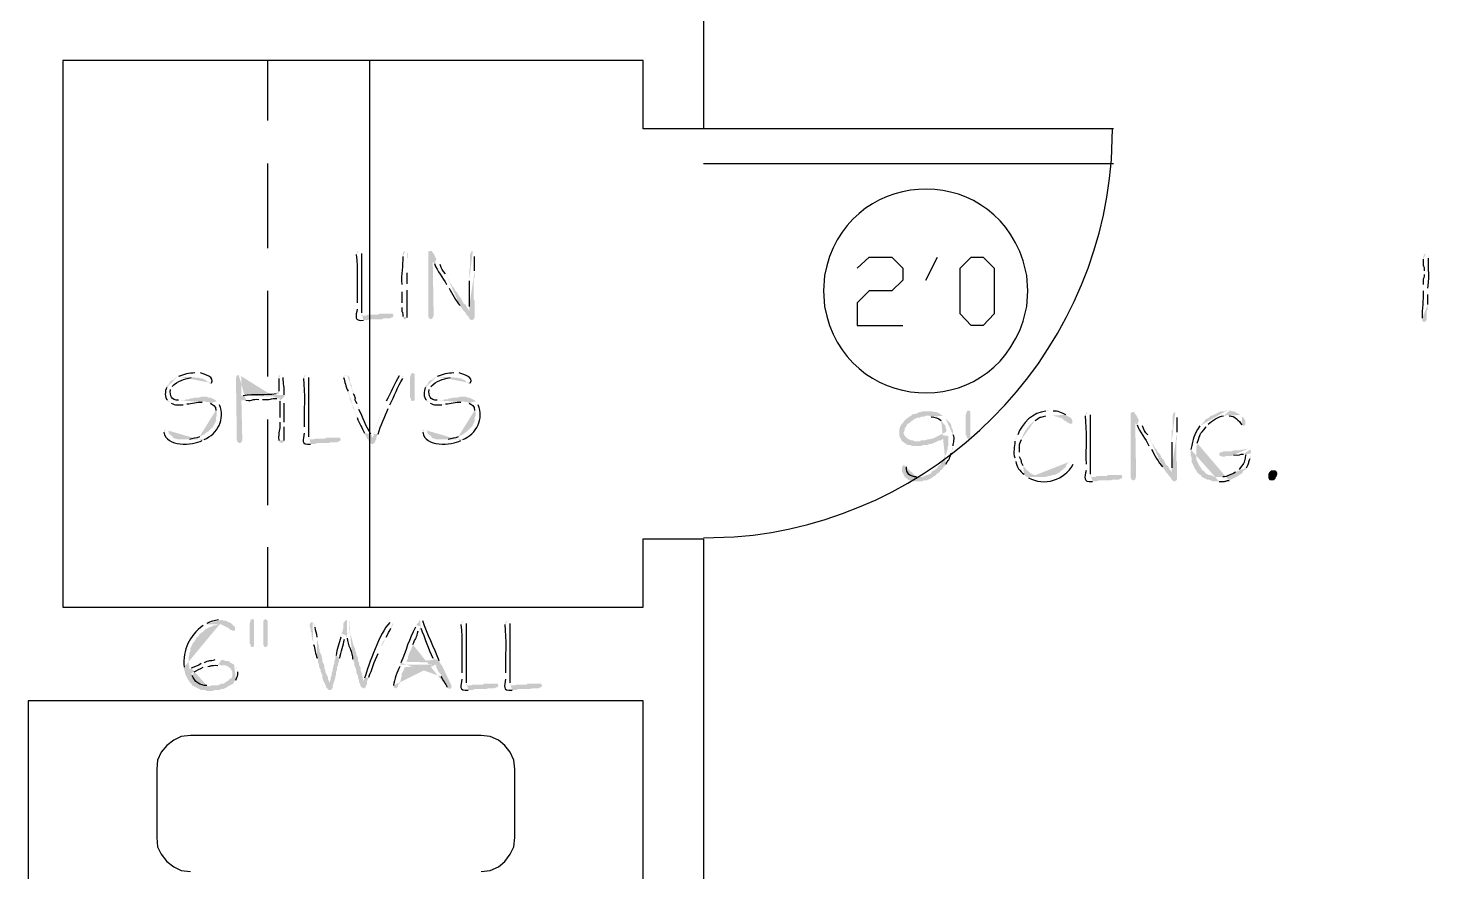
# Model space of a CAD drawing. Header units: inches. Extents: x -167 to 6071, y -6287 to -2731.
# Drawn here: x 1096.9 to 1179.4, y -5829.1 to -5779.7 of the extents above; entities that cross this region are included whole.
import ezdxf

# ---------------------------------------------------------------- set-up
doc = ezdxf.new("R2010")
doc.units = ezdxf.units.IN
doc.header["$LTSCALE"] = 96
doc.header["$MEASUREMENT"] = 0
doc.layers.add('PDF_Geometry', color=7, linetype='Continuous', true_color=0x4a4a4a)
doc.layers.add('PDF_Solid Fills', color=7, linetype='Continuous')

msp = doc.modelspace()

# ---------------------------------------------------------------- hatches: boundary and pattern name
at = {"layer": 'PDF_Solid Fills', "transparency": 33554559}
h = msp.add_hatch(color=256, dxfattribs=at)
h.paths.add_polyline_path([(1116.277, -5792.735), (1116.17, -5792.789), (1116.117, -5792.949)], flags=0)
h.paths.add_polyline_path([(1116.17, -5795.775), (1116.17, -5796.149)], flags=0)
h.paths.add_polyline_path([(1116.543, -5796.789), (1116.757, -5796.789), (1116.917, -5796.735), (1117.61, -5796.735), (1117.717, -5796.682), (1118.09, -5796.682), (1118.197, -5796.629), (1118.25, -5796.629), (1118.303, -5796.522), (1116.437, -5796.522), (1116.437, -5796.362)], flags=0)
h.paths.add_polyline_path([(1116.437, -5792.895), (1116.383, -5792.789)], flags=0)
h = msp.add_hatch(color=256, dxfattribs=at)
h.paths.add_polyline_path([(1118.997, -5792.735), (1118.89, -5792.789), (1118.837, -5792.949), (1118.837, -5793.055)], flags=0)
h.paths.add_polyline_path([(1118.783, -5794.709), (1118.783, -5795.135)], flags=0)
h.paths.add_polyline_path([(1118.783, -5795.775), (1118.783, -5796.042)], flags=0)
h.paths.add_polyline_path([(1118.837, -5796.575), (1118.89, -5796.682), (1118.943, -5796.735), (1118.997, -5796.735), (1119.05, -5796.682), (1119.103, -5796.629)], flags=0)
h.paths.add_polyline_path([(1119.103, -5795.029), (1119.103, -5794.655)], flags=0)
h.paths.add_polyline_path([(1119.103, -5794.015), (1119.103, -5793.215), (1119.157, -5793.109), (1119.157, -5792.895), (1119.103, -5792.789)], flags=0)
for points in [[(1120.437, -5792.735), (1120.33, -5792.789), (1120.33, -5796.575), (1120.383, -5796.682), (1120.49, -5796.735), (1120.597, -5796.682), (1120.597, -5796.629), (1120.65, -5796.522), (1120.597, -5793.322), (1120.81, -5793.215), (1120.757, -5793.109), (1120.65, -5792.895), (1120.597, -5792.842), (1120.543, -5792.735)], [(1118.09, -5796.415), (1117.45, -5796.415), (1117.397, -5796.469), (1116.81, -5796.469), (1116.703, -5796.522), (1116.437, -5796.522), (1118.303, -5796.522), (1118.25, -5796.415), (1118.197, -5796.415)], [(1119.53, -5800.149), (1119.53, -5801.482), (1119.423, -5801.535), (1119.317, -5801.482), (1119.317, -5801.375), (1119.263, -5801.322), (1119.263, -5800.149), (1119.317, -5799.989), (1119.317, -5799.935), (1119.423, -5799.882), (1119.53, -5799.935)], [(1107.21, -5801.269), (1107.05, -5801.269), (1106.89, -5801.322), (1106.623, -5801.322), (1106.517, -5801.375), (1106.41, -5801.375), (1106.303, -5801.429), (1106.143, -5801.429), (1106.037, -5801.482), (1105.717, -5801.482), (1107.903, -5801.482), (1107.583, -5801.322), (1107.477, -5801.322), (1107.37, -5801.269)], [(1122.357, -5801.269), (1122.197, -5801.269), (1122.037, -5801.322), (1121.77, -5801.322), (1121.663, -5801.375), (1121.557, -5801.375), (1121.45, -5801.429), (1121.29, -5801.429), (1121.183, -5801.482), (1120.863, -5801.482), (1123.05, -5801.482), (1122.73, -5801.322), (1122.623, -5801.322), (1122.517, -5801.269)], [(1149.557, -5802.122), (1149.29, -5802.122), (1149.183, -5802.175), (1149.077, -5802.175), (1148.97, -5802.229), (1148.863, -5802.282), (1148.703, -5802.282), (1148.597, -5802.389), (1148.49, -5802.442), (1148.437, -5802.495), (1148.33, -5802.549), (1148.223, -5802.655), (1148.17, -5802.709), (1148.117, -5802.815), (1148.01, -5802.922), (1147.957, -5803.029), (1147.903, -5803.189), (1147.903, -5803.562), (1147.957, -5803.669), (1148.01, -5803.775), (1148.063, -5803.882), (1148.97, -5803.882), (1148.81, -5803.882), (1148.703, -5803.829), (1148.597, -5803.829), (1148.383, -5803.722), (1148.33, -5803.669), (1148.223, -5803.562), (1148.17, -5803.455), (1148.17, -5803.349), (1148.223, -5803.242), (1148.223, -5803.135), (1148.33, -5802.975), (1148.383, -5802.869), (1148.49, -5802.815), (1148.597, -5802.709), (1148.703, -5802.655), (1148.757, -5802.602), (1148.863, -5802.549), (1148.97, -5802.495), (1149.077, -5802.495), (1149.183, -5802.442), (1149.343, -5802.442), (1149.45, -5802.389), (1150.463, -5802.389), (1150.357, -5802.335), (1150.303, -5802.282), (1150.197, -5802.229), (1150.09, -5802.175), (1149.93, -5802.175), (1149.823, -5802.122), (1149.717, -5802.122)], [(1152.063, -5802.335), (1152.063, -5803.669), (1151.957, -5803.722), (1151.85, -5803.669), (1151.85, -5803.562), (1151.797, -5803.509), (1151.797, -5802.335), (1151.85, -5802.175), (1151.85, -5802.122), (1151.957, -5802.069), (1152.063, -5802.122)], [(1161.557, -5802.175), (1161.45, -5802.229), (1161.45, -5806.015), (1161.503, -5806.122), (1161.61, -5806.175), (1161.717, -5806.122), (1161.717, -5806.069), (1161.77, -5805.962), (1161.717, -5802.762), (1161.93, -5802.655), (1161.877, -5802.549), (1161.823, -5802.442), (1161.77, -5802.335), (1161.717, -5802.282), (1161.663, -5802.175)], [(1157.717, -5802.389), (1156.703, -5802.389), (1156.97, -5802.389), (1157.077, -5802.442), (1157.183, -5802.442), (1157.237, -5802.495), (1157.343, -5802.495), (1157.45, -5802.549), (1157.557, -5802.655), (1157.663, -5802.709), (1157.717, -5802.762), (1157.93, -5802.869), (1158.037, -5802.815), (1158.037, -5802.655), (1157.983, -5802.549), (1157.93, -5802.495), (1157.823, -5802.442)], [(1114.997, -5803.669), (1114.357, -5803.669), (1114.303, -5803.722), (1113.717, -5803.722), (1113.61, -5803.775), (1113.343, -5803.775), (1115.21, -5803.775), (1115.157, -5803.669), (1115.103, -5803.669)], [(1150.303, -5803.509), (1150.197, -5803.562), (1150.09, -5803.615), (1149.983, -5803.669), (1149.877, -5803.722), (1149.77, -5803.722), (1149.663, -5803.775), (1149.557, -5803.775), (1149.397, -5803.829), (1149.183, -5803.829), (1149.077, -5803.882), (1148.063, -5803.882), (1148.17, -5803.935), (1148.223, -5803.989), (1148.33, -5804.042), (1148.383, -5804.095), (1148.543, -5804.095), (1148.65, -5804.149), (1149.183, -5804.149), (1149.29, -5804.095), (1149.557, -5804.095), (1149.663, -5804.042), (1149.77, -5804.042), (1149.877, -5803.989), (1149.93, -5803.989), (1150.25, -5803.829), (1150.357, -5803.829), (1150.463, -5803.722), (1150.677, -5803.615), (1150.73, -5803.562)], [(1160.757, -5805.855), (1160.117, -5805.855), (1160.063, -5805.909), (1159.477, -5805.909), (1159.37, -5805.962), (1159.103, -5805.962), (1160.97, -5805.962), (1160.917, -5805.855), (1160.863, -5805.855)], [(1169.717, -5806.175), (1169.61, -5806.175), (1169.557, -5806.122), (1169.503, -5806.015), (1169.503, -5805.802), (1169.557, -5805.695), (1169.663, -5805.589), (1169.93, -5805.589), (1169.983, -5805.642), (1170.037, -5805.749), (1170.037, -5805.802), (1169.983, -5805.962), (1169.93, -5806.015), (1169.93, -5806.069), (1169.823, -5806.175)], [(1110.037, -5814.282), (1109.93, -5814.335), (1109.93, -5814.389), (1109.877, -5814.549), (1109.877, -5815.722), (1109.93, -5815.775), (1109.93, -5815.882), (1110.037, -5815.935), (1110.143, -5815.882), (1110.143, -5814.335)], [(1110.783, -5814.282), (1110.73, -5814.335), (1110.677, -5814.389), (1110.677, -5815.775), (1110.73, -5815.882), (1110.783, -5815.935), (1110.89, -5815.882), (1110.943, -5815.829), (1110.943, -5814.442), (1110.89, -5814.335)], [(1124.223, -5818.069), (1123.583, -5818.069), (1123.53, -5818.122), (1122.943, -5818.122), (1122.837, -5818.175), (1122.57, -5818.175), (1124.437, -5818.175), (1124.383, -5818.069), (1124.33, -5818.069)], [(1126.783, -5818.069), (1126.143, -5818.069), (1126.09, -5818.122), (1125.503, -5818.122), (1125.397, -5818.175), (1125.13, -5818.175), (1126.997, -5818.175), (1126.943, -5818.069), (1126.89, -5818.069)]]:
    msp.add_hatch(color=256, dxfattribs=at).paths.add_polyline_path(points)
h = msp.add_hatch(color=256, dxfattribs=at)
h.paths.add_polyline_path([(1122.943, -5792.735), (1122.837, -5792.789), (1122.783, -5792.949), (1122.783, -5793.749), (1122.73, -5793.802), (1122.73, -5794.495)], flags=0)
h.paths.add_polyline_path([(1122.73, -5795.989), (1122.73, -5796.255), (1122.41, -5796.255), (1122.517, -5796.362), (1122.57, -5796.469), (1122.677, -5796.575), (1122.73, -5796.682), (1122.783, -5796.735), (1122.837, -5796.789), (1122.89, -5796.789), (1122.997, -5796.735), (1123.05, -5796.629), (1123.05, -5795.669), (1122.997, -5795.562), (1122.997, -5794.389), (1123.05, -5794.282), (1123.05, -5793.909)], flags=0)
h.paths.add_polyline_path([(1123.05, -5793.055), (1123.05, -5792.789)], flags=0)
h = msp.add_hatch(color=256, dxfattribs=at)
h.paths.add_polyline_path([(1178.73, -5792.895), (1178.623, -5792.949), (1178.57, -5793.109), (1178.57, -5793.215)], flags=0)
h.paths.add_polyline_path([(1178.623, -5793.909), (1178.623, -5794.122)], flags=0)
h.paths.add_polyline_path([(1178.57, -5794.709), (1178.57, -5795.082)], flags=0)
h.paths.add_polyline_path([(1178.517, -5796.682), (1178.517, -5796.842), (1178.623, -5796.895), (1178.73, -5796.842), (1178.783, -5796.789), (1178.783, -5796.255), (1178.837, -5796.149), (1178.837, -5795.882)], flags=0)
h.paths.add_polyline_path([(1178.837, -5795.295), (1178.837, -5794.922)], flags=0)
h.paths.add_polyline_path([(1178.89, -5793.162), (1178.89, -5793.055), (1178.837, -5792.949)], flags=0)
h = msp.add_hatch(color=256, dxfattribs=at)
h.paths.add_polyline_path([(1120.81, -5793.215), (1120.597, -5793.322), (1120.597, -5793.375), (1120.703, -5793.482)], flags=0)
h.paths.add_polyline_path([(1121.397, -5794.709), (1121.45, -5794.815), (1121.557, -5794.922)], flags=0)
h.paths.add_polyline_path([(1122.197, -5795.935), (1122.303, -5796.095), (1122.41, -5796.255), (1122.73, -5796.255), (1122.677, -5796.149), (1122.623, -5796.095), (1122.517, -5795.882), (1122.41, -5795.829), (1122.303, -5795.615), (1122.25, -5795.509), (1122.143, -5795.402), (1122.09, -5795.295), (1122.037, -5795.189), (1121.93, -5795.082), (1121.877, -5794.975), (1121.823, -5794.869), (1121.77, -5794.869), (1121.717, -5794.762), (1121.663, -5794.655), (1121.61, -5794.602), (1121.557, -5794.495), (1121.503, -5794.389), (1121.45, -5794.282), (1121.397, -5794.175), (1121.343, -5794.069)], flags=0)
h.paths.add_polyline_path([(1121.023, -5793.535), (1120.97, -5793.429), (1120.917, -5793.322)], flags=0)
h = msp.add_hatch(color=256, dxfattribs=at)
h.paths.add_polyline_path([(1105.663, -5800.095), (1105.557, -5800.149), (1105.45, -5800.255), (1105.237, -5800.362), (1105.183, -5800.469), (1105.13, -5800.575), (1105.023, -5800.629), (1105.023, -5800.735)], flags=0)
h.paths.add_polyline_path([(1105.077, -5801.482), (1105.13, -5801.589), (1105.183, -5801.589), (1105.29, -5801.642)], flags=0)
h.paths.add_polyline_path([(1105.983, -5801.749), (1106.09, -5801.749), (1106.197, -5801.695)], flags=0)
h.paths.add_polyline_path([(1107.103, -5801.589), (1107.21, -5801.535), (1107.957, -5801.535), (1107.903, -5801.482), (1105.717, -5801.482)], flags=0)
h.paths.add_polyline_path([(1105.237, -5800.842), (1105.29, -5800.735), (1105.343, -5800.682)], flags=0)
h.paths.add_polyline_path([(1106.463, -5800.149), (1106.73, -5800.149)], flags=0)
h = msp.add_hatch(color=256, dxfattribs=at)
h.paths.add_polyline_path([(1106.73, -5799.882), (1106.677, -5799.882)], flags=0)
h.paths.add_polyline_path([(1105.717, -5800.095), (1105.663, -5800.095), (1106.73, -5800.149), (1106.89, -5800.149), (1106.997, -5800.202), (1107.103, -5800.202), (1107.21, -5800.255), (1107.317, -5800.309), (1107.423, -5800.415), (1107.477, -5800.415), (1107.477, -5800.469), (1107.583, -5800.522), (1107.637, -5800.469)], flags=0)
h.paths.add_polyline_path([(1106.997, -5799.882), (1106.837, -5799.882)], flags=0)
h = msp.add_hatch(color=256, dxfattribs=at)
h.paths.add_polyline_path([(1109.237, -5799.989), (1109.13, -5800.042), (1109.077, -5800.149), (1109.13, -5803.829), (1109.183, -5803.935), (1109.29, -5803.989), (1109.397, -5803.935), (1109.45, -5803.829), (1109.397, -5801.482), (1109.663, -5801.482)], flags=0)
h.paths.add_polyline_path([(1110.41, -5801.429), (1110.623, -5801.429)], flags=0)
h.paths.add_polyline_path([(1111.477, -5801.375), (1111.637, -5801.375), (1111.903, -5801.269), (1109.397, -5801.215), (1109.397, -5800.149), (1109.343, -5800.042)], flags=0)
h = msp.add_hatch(color=256, dxfattribs=at)
h.paths.add_polyline_path([(1111.69, -5799.989), (1111.583, -5800.042), (1111.583, -5800.202)], flags=0)
h.paths.add_polyline_path([(1111.583, -5800.949), (1111.583, -5801.109), (1111.423, -5801.109)], flags=0)
h.paths.add_polyline_path([(1109.503, -5801.215), (1109.397, -5801.215), (1111.903, -5801.269), (1111.903, -5801.162)], flags=0)
h.paths.add_polyline_path([(1111.85, -5800.149), (1111.797, -5800.042)], flags=0)
h = msp.add_hatch(color=256, dxfattribs=at)
h.paths.add_polyline_path([(1113.183, -5799.989), (1113.077, -5800.042), (1113.023, -5800.202)], flags=0)
h.paths.add_polyline_path([(1113.077, -5803.029), (1113.077, -5803.402)], flags=0)
h.paths.add_polyline_path([(1113.45, -5804.042), (1113.663, -5804.042), (1113.823, -5803.989), (1114.517, -5803.989), (1114.623, -5803.935), (1114.997, -5803.935), (1115.103, -5803.882), (1115.157, -5803.882), (1115.21, -5803.775), (1113.343, -5803.775), (1113.343, -5803.615)], flags=0)
h.paths.add_polyline_path([(1113.343, -5800.149), (1113.29, -5800.042)], flags=0)
h = msp.add_hatch(color=256, dxfattribs=at)
h.paths.add_polyline_path([(1115.53, -5799.989), (1115.423, -5800.042), (1115.37, -5800.095), (1115.37, -5800.149)], flags=0)
h.paths.add_polyline_path([(1115.637, -5800.949), (1115.637, -5801.055), (1115.743, -5801.269), (1115.743, -5801.429), (1115.85, -5801.642), (1115.903, -5801.749), (1115.903, -5801.855), (1115.957, -5801.962), (1116.01, -5802.069), (1116.063, -5802.175), (1116.117, -5802.282), (1116.117, -5802.389), (1116.17, -5802.495)], flags=0)
h.paths.add_polyline_path([(1116.597, -5803.402), (1116.65, -5803.509), (1116.757, -5803.722), (1116.81, -5803.775), (1116.863, -5803.882), (1116.917, -5803.935), (1117.023, -5804.042), (1117.077, -5804.042), (1117.183, -5803.989), (1117.237, -5803.882), (1117.237, -5803.829), (1117.29, -5803.775), (1117.29, -5803.669), (1117.077, -5803.669), (1116.97, -5803.455)], flags=0)
h.paths.add_polyline_path([(1116.277, -5802.015), (1116.223, -5801.909), (1116.223, -5801.802), (1116.17, -5801.695)], flags=0)
h.paths.add_polyline_path([(1115.957, -5801.109), (1115.957, -5801.002), (1115.903, -5800.895), (1115.85, -5800.735), (1115.85, -5800.629), (1115.797, -5800.522), (1115.743, -5800.415), (1115.743, -5800.202), (1115.69, -5800.095), (1115.583, -5799.989)], flags=0)
h = msp.add_hatch(color=256, dxfattribs=at)
h.paths.add_polyline_path([(1118.73, -5799.989), (1118.677, -5799.989), (1118.623, -5800.042)], flags=0)
h.paths.add_polyline_path([(1117.877, -5801.535), (1117.823, -5801.642), (1117.77, -5801.749)], flags=0)
h.paths.add_polyline_path([(1117.77, -5801.749, 0.013998), (1117.13, -5803.455)], flags=0)
h.paths.add_polyline_path([(1117.13, -5803.455), (1117.13, -5803.562), (1117.077, -5803.669), (1117.29, -5803.669), (1117.343, -5803.562), (1117.397, -5803.455)], flags=0)
h.paths.add_polyline_path([(1117.983, -5801.962), (1118.037, -5801.855), (1118.09, -5801.749)], flags=0)
h.paths.add_polyline_path([(1118.837, -5800.202), (1118.837, -5800.149), (1118.89, -5800.095), (1118.837, -5800.042)], flags=0)
h = msp.add_hatch(color=256, dxfattribs=at)
h.paths.add_polyline_path([(1120.81, -5800.095), (1120.703, -5800.149), (1120.597, -5800.255), (1120.383, -5800.362), (1120.33, -5800.469), (1120.277, -5800.575), (1120.17, -5800.629), (1120.17, -5800.735)], flags=0)
h.paths.add_polyline_path([(1120.223, -5801.482), (1120.277, -5801.589), (1120.33, -5801.589), (1120.437, -5801.642)], flags=0)
h.paths.add_polyline_path([(1121.13, -5801.749), (1121.237, -5801.749), (1121.343, -5801.695)], flags=0)
h.paths.add_polyline_path([(1122.25, -5801.589), (1122.357, -5801.535), (1123.103, -5801.535), (1123.05, -5801.482), (1120.863, -5801.482)], flags=0)
h.paths.add_polyline_path([(1120.383, -5800.842), (1120.437, -5800.735), (1120.49, -5800.682)], flags=0)
h.paths.add_polyline_path([(1121.61, -5800.149), (1121.877, -5800.149)], flags=0)
h = msp.add_hatch(color=256, dxfattribs=at)
h.paths.add_polyline_path([(1121.877, -5799.882), (1121.823, -5799.882)], flags=0)
h.paths.add_polyline_path([(1120.863, -5800.095), (1120.81, -5800.095), (1121.877, -5800.149), (1122.037, -5800.149), (1122.143, -5800.202), (1122.25, -5800.202), (1122.463, -5800.309), (1122.57, -5800.415), (1122.623, -5800.415), (1122.623, -5800.469), (1122.73, -5800.522), (1122.783, -5800.469)], flags=0)
h.paths.add_polyline_path([(1122.143, -5799.882), (1121.983, -5799.882)], flags=0)
h = msp.add_hatch(color=256, dxfattribs=at)
h.paths.add_polyline_path([(1111.903, -5801.269), (1111.637, -5801.375), (1111.637, -5801.535)], flags=0)
h.paths.add_polyline_path([(1111.637, -5802.495), (1111.637, -5802.762)], flags=0)
h.paths.add_polyline_path([(1111.583, -5803.829), (1111.637, -5803.935), (1111.743, -5803.989), (1111.85, -5803.935), (1111.903, -5803.829)], flags=0)
h.paths.add_polyline_path([(1111.903, -5803.029), (1111.903, -5802.762)], flags=0)
h.paths.add_polyline_path([(1111.903, -5801.642), (1111.903, -5801.375)], flags=0)
h = msp.add_hatch(color=256, dxfattribs=at)
h.paths.add_polyline_path([(1107.957, -5801.535), (1107.21, -5801.535), (1107.37, -5801.589), (1107.477, -5801.589), (1107.583, -5801.642)], flags=0)
h.paths.add_polyline_path([(1107.903, -5802.069), (1107.957, -5802.175), (1107.957, -5802.389), (1107.903, -5802.495), (1107.903, -5802.709), (1107.85, -5802.815), (1107.743, -5803.029), (1107.637, -5803.135), (1107.583, -5803.189), (1107.477, -5803.295), (1107.37, -5803.349), (1107.317, -5803.402), (1107.263, -5803.455), (1106.943, -5803.615)], flags=0)
h.paths.add_polyline_path([(1106.357, -5803.775), (1105.983, -5803.775), (1107.21, -5803.775)], flags=0)
h.paths.add_polyline_path([(1108.117, -5801.749), (1108.01, -5801.642)], flags=0)
h = msp.add_hatch(color=256, dxfattribs=at)
h.paths.add_polyline_path([(1123.103, -5801.535), (1122.357, -5801.535), (1122.517, -5801.589), (1122.623, -5801.589), (1122.73, -5801.642)], flags=0)
h.paths.add_polyline_path([(1123.05, -5802.069), (1123.103, -5802.175), (1123.103, -5802.389), (1123.05, -5802.495), (1123.05, -5802.709), (1122.997, -5802.815), (1122.943, -5802.922), (1122.89, -5803.029), (1122.783, -5803.135), (1122.73, -5803.189), (1122.623, -5803.295), (1122.517, -5803.349), (1122.41, -5803.455), (1122.303, -5803.509), (1122.197, -5803.562), (1122.09, -5803.615)], flags=0)
h.paths.add_polyline_path([(1121.503, -5803.775), (1121.13, -5803.775), (1122.357, -5803.775)], flags=0)
h.paths.add_polyline_path([(1123.263, -5801.749), (1123.157, -5801.642)], flags=0)
h = msp.add_hatch(color=256, dxfattribs=at)
h.paths.add_polyline_path([(1156.703, -5802.069), (1156.597, -5802.069), (1156.49, -5802.122)], flags=0)
h.paths.add_polyline_path([(1154.837, -5803.509), (1154.783, -5803.615), (1154.73, -5803.722), (1154.677, -5803.882)], flags=0)
h.paths.add_polyline_path([(1154.677, -5804.842), (1154.677, -5804.949), (1154.73, -5805.055)], flags=0)
h.paths.add_polyline_path([(1155.21, -5805.802), (1155.263, -5805.909), (1155.37, -5805.962), (1156.383, -5805.962), (1156.277, -5805.962), (1156.117, -5805.909), (1156.01, -5805.909), (1155.903, -5805.855), (1155.797, -5805.855), (1155.69, -5805.802), (1155.583, -5805.749), (1155.53, -5805.695), (1155.423, -5805.589), (1155.317, -5805.535), (1155.317, -5805.482), (1155.21, -5805.375), (1155.157, -5805.322)], flags=0)
h.paths.add_polyline_path([(1154.943, -5804.789), (1154.943, -5804.522)], flags=0)
h.paths.add_polyline_path([(1155.85, -5802.655, 0.162278), (1155.05, -5803.775)], flags=0)
h.paths.add_polyline_path([(1156.49, -5802.389), (1157.717, -5802.389), (1157.663, -5802.335)], flags=0)
h.paths.add_polyline_path([(1156.917, -5802.122), (1156.81, -5802.069)], flags=0)
h = msp.add_hatch(color=256, dxfattribs=at)
h.paths.add_polyline_path([(1158.943, -5802.175), (1158.837, -5802.229), (1158.783, -5802.389)], flags=0)
h.paths.add_polyline_path([(1158.837, -5805.215), (1158.837, -5805.589)], flags=0)
h.paths.add_polyline_path([(1159.21, -5806.229), (1159.423, -5806.229), (1159.583, -5806.175), (1160.277, -5806.175), (1160.383, -5806.122), (1160.757, -5806.122), (1160.863, -5806.069), (1160.917, -5806.069), (1160.97, -5805.962), (1159.103, -5805.962), (1159.103, -5805.802)], flags=0)
h.paths.add_polyline_path([(1159.103, -5802.335), (1159.05, -5802.229)], flags=0)
h = msp.add_hatch(color=256, dxfattribs=at)
h.paths.add_polyline_path([(1164.063, -5802.175), (1163.957, -5802.229), (1163.903, -5802.389), (1163.903, -5803.189), (1163.85, -5803.242), (1163.85, -5803.935)], flags=0)
h.paths.add_polyline_path([(1163.85, -5805.429), (1163.85, -5805.695), (1163.53, -5805.695), (1163.637, -5805.802), (1163.69, -5805.909), (1163.797, -5806.015), (1163.85, -5806.122), (1163.957, -5806.229), (1164.01, -5806.229), (1164.117, -5806.175), (1164.17, -5806.069), (1164.17, -5805.109), (1164.117, -5805.002), (1164.117, -5803.829), (1164.17, -5803.722), (1164.17, -5803.349)], flags=0)
h.paths.add_polyline_path([(1164.17, -5802.495), (1164.17, -5802.229)], flags=0)
h = msp.add_hatch(color=256, dxfattribs=at)
h.paths.add_polyline_path([(1167.103, -5802.069), (1167.05, -5802.069), (1166.943, -5802.122), (1166.73, -5802.122), (1166.623, -5802.175), (1166.517, -5802.229), (1166.41, -5802.282), (1166.303, -5802.335), (1166.197, -5802.389), (1166.143, -5802.389), (1166.037, -5802.495), (1165.823, -5802.602), (1165.77, -5802.709), (1165.663, -5802.815), (1165.61, -5802.869), (1165.503, -5802.975)], flags=0)
h.paths.add_polyline_path([(1164.97, -5804.362), (1164.97, -5804.735), (1165.023, -5804.842), (1165.023, -5805.109), (1165.077, -5805.215), (1165.183, -5805.429), (1165.237, -5805.535), (1165.29, -5805.589), (1165.343, -5805.695), (1165.45, -5805.802), (1165.557, -5805.855), (1165.61, -5805.962), (1165.93, -5806.122), (1166.037, -5806.122), (1166.25, -5806.229), (1166.623, -5806.229)], flags=0)
h.paths.add_polyline_path([(1167.21, -5806.175), (1167.317, -5806.122), (1167.423, -5806.069), (1167.53, -5806.015), (1167.637, -5805.962), (1166.357, -5805.962), (1166.25, -5805.909), (1166.143, -5805.855), (1166.037, -5805.855), (1165.93, -5805.802), (1165.823, -5805.749), (1165.77, -5805.642), (1165.663, -5805.589), (1165.61, -5805.535), (1165.557, -5805.429), (1165.503, -5805.375), (1165.45, -5805.269), (1165.397, -5805.162), (1165.343, -5805.055), (1165.29, -5804.949), (1165.29, -5804.202), (1165.343, -5804.095), (1165.343, -5803.989)], flags=0)
h.paths.add_polyline_path([(1165.877, -5803.029), (1165.93, -5802.975), (1165.983, -5802.869)], flags=0)
h.paths.add_polyline_path([(1166.89, -5802.389), (1166.997, -5802.389), (1167.103, -5802.335), (1167.85, -5802.335), (1167.797, -5802.282), (1167.477, -5802.122), (1167.37, -5802.122), (1167.263, -5802.069)], flags=0)
h = msp.add_hatch(color=256, dxfattribs=at)
h.paths.add_polyline_path([(1150.463, -5802.389), (1149.557, -5802.389), (1149.663, -5802.389), (1149.77, -5802.442)], flags=0)
h.paths.add_polyline_path([(1150.357, -5802.655), (1150.41, -5802.709), (1150.463, -5802.815), (1150.57, -5802.922), (1150.623, -5803.029), (1150.623, -5803.135), (1150.677, -5803.242), (1150.623, -5803.349), (1150.517, -5803.402), (1150.41, -5803.455), (1150.303, -5803.509), (1150.73, -5803.562), (1150.783, -5803.562), (1150.783, -5804.095), (1150.73, -5804.202), (1150.73, -5804.362), (1150.677, -5804.469), (1150.677, -5804.575), (1150.623, -5804.682), (1150.57, -5804.735), (1150.517, -5804.842), (1150.41, -5805.055), (1150.303, -5805.269), (1150.197, -5805.322), (1150.143, -5805.429), (1150.037, -5805.535), (1149.823, -5805.642), (1149.77, -5805.749), (1149.663, -5805.802), (1149.557, -5805.855), (1149.503, -5805.855), (1149.397, -5805.909), (1149.29, -5805.962), (1148.917, -5805.962), (1149.823, -5806.015), (1149.877, -5805.962), (1149.983, -5805.909), (1150.037, -5805.855), (1150.143, -5805.749), (1150.25, -5805.695), (1150.303, -5805.589), (1150.41, -5805.535), (1150.463, -5805.429), (1150.57, -5805.322), (1150.623, -5805.215)], flags=0)
h.paths.add_polyline_path([(1150.943, -5804.575), (1150.997, -5804.522), (1150.997, -5804.415), (1151.05, -5804.309), (1151.05, -5804.149)], flags=0)
h.paths.add_polyline_path([(1151.05, -5803.509), (1151.05, -5803.242), (1150.997, -5803.135), (1150.943, -5803.029), (1150.943, -5802.922), (1150.89, -5802.815), (1150.837, -5802.762), (1150.73, -5802.655), (1150.677, -5802.602), (1150.623, -5802.549), (1150.57, -5802.442)], flags=0)
h = msp.add_hatch(color=256, dxfattribs=at)
h.paths.add_polyline_path([(1161.93, -5802.655), (1161.717, -5802.762), (1161.717, -5802.815), (1161.823, -5802.922)], flags=0)
h.paths.add_polyline_path([(1162.517, -5804.149), (1162.57, -5804.255), (1162.677, -5804.362)], flags=0)
h.paths.add_polyline_path([(1163.317, -5805.375), (1163.423, -5805.535), (1163.53, -5805.695), (1163.85, -5805.695), (1163.797, -5805.589), (1163.743, -5805.535), (1163.637, -5805.322), (1163.53, -5805.269), (1163.423, -5805.055), (1163.37, -5804.949), (1163.263, -5804.842), (1163.21, -5804.735), (1163.157, -5804.629), (1163.05, -5804.522), (1162.997, -5804.415), (1162.943, -5804.309), (1162.89, -5804.309), (1162.837, -5804.202), (1162.783, -5804.095), (1162.73, -5804.042), (1162.677, -5803.935), (1162.623, -5803.829), (1162.517, -5803.615), (1162.463, -5803.509)], flags=0)
h.paths.add_polyline_path([(1162.143, -5802.975), (1162.09, -5802.869), (1162.037, -5802.762)], flags=0)
h = msp.add_hatch(color=256, dxfattribs=at)
h.paths.add_polyline_path([(1167.85, -5802.335), (1167.103, -5802.335), (1167.21, -5802.389)], flags=0)
h.paths.add_polyline_path([(1167.957, -5802.922), (1168.063, -5802.975), (1168.17, -5802.922), (1168.17, -5802.709), (1168.117, -5802.602), (1168.063, -5802.495), (1167.957, -5802.442)], flags=0)
h = msp.add_hatch(color=256, dxfattribs=at)
h.paths.add_polyline_path([(1104.97, -5803.189), (1104.863, -5803.242), (1104.863, -5803.349)], flags=0)
h.paths.add_polyline_path([(1107.103, -5803.829), (1107.21, -5803.775), (1105.663, -5803.775), (1105.557, -5803.722), (1105.503, -5803.722), (1105.397, -5803.669), (1105.343, -5803.562), (1105.237, -5803.509), (1105.13, -5803.402), (1105.13, -5803.295), (1105.077, -5803.242)], flags=0)
h = msp.add_hatch(color=256, dxfattribs=at)
h.paths.add_polyline_path([(1120.117, -5803.189), (1120.01, -5803.242), (1120.01, -5803.349)], flags=0)
h.paths.add_polyline_path([(1122.25, -5803.829), (1122.357, -5803.775), (1120.81, -5803.775), (1120.703, -5803.722), (1120.65, -5803.722), (1120.543, -5803.669), (1120.49, -5803.562), (1120.383, -5803.509), (1120.277, -5803.402), (1120.277, -5803.295), (1120.223, -5803.242)], flags=0)
h = msp.add_hatch(color=256, dxfattribs=at)
h.paths.add_polyline_path([(1168.33, -5804.309), (1167.743, -5804.415), (1167.477, -5804.415), (1167.37, -5804.469), (1166.89, -5804.469), (1166.783, -5804.522), (1166.677, -5804.522), (1166.623, -5804.629), (1166.677, -5804.735), (1166.73, -5804.735), (1166.837, -5804.789), (1166.943, -5804.789), (1167.05, -5804.735), (1167.37, -5804.735), (1167.477, -5804.682)], flags=0)
h.paths.add_polyline_path([(1168.063, -5804.629), (1168.17, -5804.629), (1168.49, -5804.575), (1168.49, -5804.469), (1168.437, -5804.362)], flags=0)
h = msp.add_hatch(color=256, dxfattribs=at)
h.paths.add_polyline_path([(1168.49, -5804.575), (1168.17, -5804.629), (1168.17, -5804.682)], flags=0)
h.paths.add_polyline_path([(1167.797, -5805.535), (1167.69, -5805.589), (1167.69, -5805.642), (1167.583, -5805.695)], flags=0)
h.paths.add_polyline_path([(1166.837, -5805.962), (1166.677, -5805.962), (1167.637, -5805.962), (1167.743, -5805.909), (1167.797, -5805.855), (1167.903, -5805.802), (1168.01, -5805.695), (1168.063, -5805.589), (1168.17, -5805.535), (1168.223, -5805.429)], flags=0)
h.paths.add_polyline_path([(1168.437, -5804.895), (1168.49, -5804.789), (1168.49, -5804.682)], flags=0)
h = msp.add_hatch(color=256, dxfattribs=at)
h.paths.add_polyline_path([(1148.17, -5805.269), (1148.117, -5805.322), (1148.063, -5805.375), (1148.063, -5805.642), (1148.117, -5805.749), (1148.17, -5805.855), (1148.223, -5805.962), (1148.277, -5806.015), (1148.383, -5806.069), (1148.437, -5806.175), (1148.543, -5806.175), (1148.65, -5806.229), (1149.237, -5806.229), (1149.343, -5806.175), (1149.503, -5806.175), (1149.823, -5806.015), (1148.917, -5805.962)], flags=0)
h.paths.add_polyline_path([(1148.33, -5805.375), (1148.277, -5805.269)], flags=0)
h = msp.add_hatch(color=256, dxfattribs=at)
h.paths.add_polyline_path([(1157.93, -5805.055), (1157.823, -5805.109), (1157.717, -5805.215), (1157.663, -5805.322), (1157.61, -5805.429), (1157.503, -5805.482), (1157.503, -5805.535), (1157.397, -5805.589), (1157.29, -5805.695), (1157.183, -5805.749), (1157.077, -5805.802), (1156.97, -5805.855), (1156.863, -5805.855), (1156.757, -5805.909), (1156.65, -5805.909), (1156.49, -5805.962), (1155.37, -5805.962), (1155.477, -5806.015)], flags=0)
h.paths.add_polyline_path([(1158.09, -5805.215), (1158.037, -5805.109)], flags=0)
h = msp.add_hatch(color=256, dxfattribs=at)
h.paths.add_polyline_path([(1108.117, -5814.335), (1108.063, -5814.335)], flags=0)
h.paths.add_polyline_path([(1107.37, -5814.549), (1107.263, -5814.602), (1108.223, -5814.602), (1108.543, -5814.762), (1108.65, -5814.815), (1108.757, -5814.922), (1108.81, -5814.922), (1108.863, -5814.975), (1109.023, -5814.975), (1109.023, -5814.762), (1108.97, -5814.709), (1108.863, -5814.602), (1108.757, -5814.495), (1108.703, -5814.495), (1108.49, -5814.389), (1108.383, -5814.389), (1108.277, -5814.335)], flags=0)
h = msp.add_hatch(color=256, dxfattribs=at)
h.paths.add_polyline_path([(1113.557, -5814.442), (1113.45, -5814.495), (1113.397, -5814.602), (1113.397, -5814.709), (1113.45, -5814.869), (1113.45, -5814.975), (1113.503, -5815.082), (1113.503, -5815.349), (1113.557, -5815.402), (1113.557, -5815.509), (1113.61, -5815.615), (1113.61, -5815.775)], flags=0)
h.paths.add_polyline_path([(1113.823, -5816.575), (1113.877, -5816.682), (1113.877, -5816.789), (1113.93, -5816.949), (1113.93, -5817.055), (1113.983, -5817.162), (1114.037, -5817.269), (1114.037, -5817.375), (1114.09, -5817.482), (1114.143, -5817.589), (1114.143, -5817.749), (1114.197, -5817.909), (1114.303, -5818.122), (1114.357, -5818.229), (1114.357, -5818.282), (1114.41, -5818.335), (1114.517, -5818.442), (1114.623, -5818.442), (1114.677, -5818.389), (1114.73, -5818.335), (1114.73, -5818.229), (1114.783, -5818.069), (1114.57, -5818.069), (1114.57, -5818.015), (1114.517, -5817.909), (1114.463, -5817.802), (1114.463, -5817.695), (1114.41, -5817.589), (1114.303, -5817.375), (1114.303, -5817.269), (1114.25, -5817.162), (1114.25, -5817.002), (1114.197, -5816.895), (1114.143, -5816.789), (1114.143, -5816.629), (1114.09, -5816.522), (1114.09, -5816.415), (1113.983, -5816.202), (1113.983, -5816.095), (1113.93, -5815.989), (1113.93, -5815.829), (1113.877, -5815.722), (1113.877, -5815.615), (1113.823, -5815.509), (1113.823, -5815.349)], flags=0)
h.paths.add_polyline_path([(1113.717, -5814.762), (1113.717, -5814.709), (1113.663, -5814.549), (1113.61, -5814.495)], flags=0)
h = msp.add_hatch(color=256, dxfattribs=at)
h.paths.add_polyline_path([(1115.583, -5814.335), (1115.53, -5814.335), (1115.423, -5814.442), (1115.37, -5814.549), (1115.37, -5814.815), (1115.317, -5814.922), (1115.317, -5815.029), (1115.263, -5815.135), (1115.53, -5815.242), (1115.53, -5815.295), (1115.583, -5815.402)], flags=0)
h.paths.add_polyline_path([(1115.903, -5816.629), (1115.957, -5816.735), (1116.01, -5816.842), (1116.01, -5817.002), (1116.063, -5817.109), (1116.117, -5817.269), (1116.117, -5817.375), (1116.17, -5817.535), (1116.223, -5817.589), (1116.223, -5817.749), (1116.277, -5817.855), (1116.277, -5817.962), (1116.33, -5818.069), (1116.383, -5818.229), (1116.437, -5818.282), (1116.543, -5818.335), (1116.65, -5818.335), (1116.65, -5818.282), (1116.757, -5818.069), (1116.757, -5817.909), (1116.543, -5817.909), (1116.49, -5817.749), (1116.49, -5817.642), (1116.437, -5817.535), (1116.437, -5817.429), (1116.383, -5817.322), (1116.383, -5817.162), (1116.33, -5817.055), (1116.277, -5816.949), (1116.277, -5816.842), (1116.223, -5816.735), (1116.223, -5816.575), (1116.17, -5816.469), (1116.117, -5816.362), (1116.117, -5816.255), (1116.063, -5816.149), (1116.063, -5816.042), (1116.01, -5815.935), (1115.957, -5815.829), (1115.85, -5815.402), (1115.797, -5815.242), (1115.743, -5815.135), (1115.743, -5814.975), (1115.69, -5814.922), (1115.69, -5814.602), (1115.743, -5814.495), (1115.69, -5814.389)], flags=0)
h = msp.add_hatch(color=256, dxfattribs=at)
h.paths.add_polyline_path([(1118.143, -5814.495), (1118.09, -5814.495)], flags=0)
h.paths.add_polyline_path([(1116.597, -5817.749), (1116.543, -5817.909), (1116.757, -5817.909), (1116.81, -5817.802), (1116.863, -5817.695)], flags=0)
h.paths.add_polyline_path([(1117.397, -5816.309), (1117.45, -5816.202), (1117.503, -5816.095), (1117.557, -5815.989), (1117.61, -5815.882), (1117.61, -5815.775), (1117.663, -5815.669), (1117.717, -5815.562), (1117.823, -5815.455), (1117.877, -5815.349)], flags=0)
h.paths.add_polyline_path([(1118.143, -5814.815), (1118.25, -5814.655), (1118.25, -5814.495)], flags=0)
h = msp.add_hatch(color=256, dxfattribs=at)
h.paths.add_polyline_path([(1119.85, -5814.335), (1119.797, -5814.389), (1119.797, -5814.442), (1119.743, -5814.495), (1119.69, -5814.549), (1119.637, -5814.655), (1119.903, -5814.709), (1119.903, -5814.815)], flags=0)
h.paths.add_polyline_path([(1120.597, -5816.575), (1120.65, -5816.682), (1119.05, -5816.789), (1121.023, -5816.842), (1120.97, -5816.735)], flags=0)
h.paths.add_polyline_path([(1120.01, -5814.389), (1119.957, -5814.335)], flags=0)
h = msp.add_hatch(color=256, dxfattribs=at)
h.paths.add_polyline_path([(1122.41, -5814.389), (1122.303, -5814.442), (1122.25, -5814.602)], flags=0)
h.paths.add_polyline_path([(1122.303, -5817.429), (1122.303, -5817.802)], flags=0)
h.paths.add_polyline_path([(1122.677, -5818.442), (1122.89, -5818.442), (1123.05, -5818.389), (1123.743, -5818.389), (1123.85, -5818.335), (1124.223, -5818.335), (1124.33, -5818.282), (1124.383, -5818.282), (1124.437, -5818.175), (1122.57, -5818.175), (1122.57, -5818.015)], flags=0)
h.paths.add_polyline_path([(1122.57, -5814.549), (1122.517, -5814.442)], flags=0)
h = msp.add_hatch(color=256, dxfattribs=at)
h.paths.add_polyline_path([(1124.97, -5814.389), (1124.863, -5814.442), (1124.81, -5814.602)], flags=0)
h.paths.add_polyline_path([(1124.863, -5817.429), (1124.863, -5817.802)], flags=0)
h.paths.add_polyline_path([(1125.237, -5818.442), (1125.45, -5818.442), (1125.61, -5818.389), (1126.303, -5818.389), (1126.41, -5818.335), (1126.783, -5818.335), (1126.89, -5818.282), (1126.943, -5818.282), (1126.997, -5818.175), (1125.13, -5818.175), (1125.13, -5818.015)], flags=0)
h.paths.add_polyline_path([(1125.13, -5814.549), (1125.077, -5814.442)], flags=0)
h = msp.add_hatch(color=256, dxfattribs=at)
h.paths.add_polyline_path([(1107.263, -5814.602), (1107.157, -5814.655)], flags=0)
h.paths.add_polyline_path([(1106.037, -5817.109), (1106.037, -5817.215), (1106.357, -5817.215), (1106.357, -5817.055), (1106.303, -5816.949), (1106.303, -5816.469), (1106.357, -5816.362), (1106.357, -5816.255), (1106.41, -5816.149), (1106.41, -5815.989), (1106.517, -5815.775), (1106.57, -5815.669), (1106.677, -5815.562), (1106.73, -5815.455), (1106.783, -5815.349), (1106.89, -5815.295), (1106.943, -5815.189), (1107.05, -5815.082), (1107.157, -5815.029), (1107.263, -5814.922), (1107.317, -5814.869), (1107.423, -5814.815), (1107.53, -5814.762), (1107.69, -5814.709), (1107.797, -5814.655), (1107.903, -5814.655), (1108.01, -5814.602), (1108.117, -5814.602)], flags=0)
h = msp.add_hatch(color=256, dxfattribs=at)
h.paths.add_polyline_path([(1115.263, -5815.135), (1115.21, -5815.242), (1115.21, -5815.349)], flags=0)
h.paths.add_polyline_path([(1114.943, -5816.415), (1114.89, -5816.522), (1114.89, -5816.629), (1114.837, -5816.735), (1114.837, -5816.895), (1114.783, -5817.002), (1114.783, -5817.109), (1114.73, -5817.215), (1114.73, -5817.322), (1114.677, -5817.482), (1114.677, -5817.589), (1114.623, -5817.695), (1114.623, -5817.802), (1114.57, -5817.962), (1114.57, -5818.069), (1114.783, -5818.069), (1114.837, -5817.909), (1114.89, -5817.749), (1114.89, -5817.642), (1114.943, -5817.535), (1114.943, -5817.375), (1114.997, -5817.269), (1114.997, -5817.109), (1115.05, -5817.002), (1115.05, -5816.895), (1115.103, -5816.789), (1115.103, -5816.682), (1115.157, -5816.575)], flags=0)
h.paths.add_polyline_path([(1115.423, -5815.455), (1115.53, -5815.242)], flags=0)
h = msp.add_hatch(color=256, dxfattribs=at)
h.paths.add_polyline_path([(1119.637, -5814.655), (1119.583, -5814.762)], flags=0)
h.paths.add_polyline_path([(1118.73, -5816.842), (1118.677, -5816.949), (1120.757, -5816.949), (1120.81, -5817.002), (1120.81, -5817.109), (1120.863, -5817.215), (1120.97, -5817.429), (1121.077, -5817.535), (1121.077, -5817.642)], flags=0)
h.paths.add_polyline_path([(1121.45, -5818.282), (1121.503, -5818.335), (1121.557, -5818.389), (1121.663, -5818.335), (1121.717, -5818.229), (1121.237, -5817.215), (1121.183, -5817.109), (1121.13, -5817.002), (1121.077, -5816.949), (1121.023, -5816.842), (1119.05, -5816.789), (1119.103, -5816.682), (1119.157, -5816.575), (1119.157, -5816.469), (1119.21, -5816.309), (1119.317, -5816.095), (1119.37, -5815.989), (1119.37, -5815.935), (1119.423, -5815.882), (1119.423, -5815.775)], flags=0)
h.paths.add_polyline_path([(1119.743, -5814.975), (1119.85, -5814.869), (1119.903, -5814.709)], flags=0)
h = msp.add_hatch(color=256, dxfattribs=at)
h.paths.add_polyline_path([(1108.063, -5816.682), (1107.85, -5816.682)], flags=0)
h.paths.add_polyline_path([(1107.21, -5816.842), (1107.157, -5816.842), (1107.05, -5816.895)], flags=0)
h.paths.add_polyline_path([(1106.463, -5817.162), (1106.357, -5817.215), (1106.037, -5817.215), (1106.09, -5817.375), (1106.09, -5817.482), (1106.197, -5817.695), (1106.25, -5817.802), (1106.303, -5817.855), (1106.357, -5817.962), (1106.41, -5818.015), (1106.463, -5818.069), (1106.517, -5818.175), (1106.623, -5818.229), (1107.53, -5818.229), (1107.37, -5818.175)], flags=0)
h.paths.add_polyline_path([(1106.517, -5817.589), (1106.463, -5817.482), (1106.517, -5817.429), (1106.623, -5817.375)], flags=0)
h.paths.add_polyline_path([(1107.157, -5817.109), (1107.263, -5817.109), (1107.423, -5817.055)], flags=0)
h.paths.add_polyline_path([(1108.01, -5817.002), (1108.117, -5816.949), (1108.97, -5816.949), (1108.863, -5816.895), (1108.757, -5816.842), (1108.703, -5816.789), (1108.597, -5816.735), (1108.437, -5816.735), (1108.33, -5816.682), (1108.223, -5816.682)], flags=0)
h = msp.add_hatch(color=256, dxfattribs=at)
h.paths.add_polyline_path([(1108.97, -5816.949), (1108.117, -5816.949), (1108.223, -5817.002), (1108.49, -5817.002), (1108.597, -5817.055), (1108.65, -5817.109), (1108.757, -5817.162), (1108.863, -5817.375), (1108.863, -5817.642), (1108.81, -5817.749), (1108.703, -5817.802), (1108.597, -5817.909), (1108.49, -5817.962), (1108.437, -5818.015), (1108.33, -5818.069), (1108.223, -5818.069), (1108.01, -5818.175), (1107.637, -5818.175), (1107.53, -5818.229), (1106.623, -5818.229), (1107.05, -5818.442), (1107.263, -5818.442), (1107.37, -5818.495), (1107.69, -5818.495), (1107.85, -5818.442), (1108.063, -5818.442), (1108.223, -5818.389), (1108.33, -5818.389), (1108.543, -5818.282), (1108.597, -5818.229), (1108.917, -5818.069), (1108.97, -5817.962), (1109.077, -5817.855)], flags=0)
h.paths.add_polyline_path([(1109.183, -5817.375), (1109.13, -5817.269), (1109.13, -5817.162), (1109.077, -5817.055)], flags=0)
h = msp.add_hatch(color=256, dxfattribs=at)
h.paths.add_polyline_path([(1118.677, -5816.949), (1118.677, -5817.055)], flags=0)
h.paths.add_polyline_path([(1118.303, -5818.175), (1118.303, -5818.282), (1118.41, -5818.335), (1118.463, -5818.335), (1118.517, -5818.282), (1118.57, -5818.229), (1118.57, -5818.122), (1118.677, -5818.015), (1118.73, -5817.802), (1118.73, -5817.749), (1118.783, -5817.642), (1118.783, -5817.482), (1118.837, -5817.375), (1118.89, -5817.269), (1118.943, -5817.162), (1118.943, -5817.109), (1120.757, -5816.949)], flags=0)

# ---------------------------------------------------------------- linework, layer by layer
at = {"layer": 'PDF_Geometry', "color": 7}
for points in [[(1235.423, -5714.602), (1239.423, -5714.602), (1239.423, -5581.109), (1096.917, -5581.109), (1096.917, -5714.602), (1136.437, -5714.602), (1136.437, -5730.602), (1140.437, -5730.602), (1140.437, -5734.069), (1136.437, -5734.069), (1136.437, -5738.069), (1132.917, -5738.069), (1132.917, -5734.069), (1098.943, -5734.069), (1098.943, -5778.069), (1132.917, -5778.069), (1132.917, -5774.069), (1136.437, -5774.069), (1136.437, -5785.589)], [(1160.437, -5785.589), (1136.437, -5785.589), (1132.917, -5785.589), (1132.917, -5781.589), (1098.943, -5781.589), (1098.943, -5813.589), (1132.917, -5813.589), (1132.917, -5809.589), (1136.437, -5809.589), (1136.437, -5841.162), (1139.263, -5843.989), (1136.757, -5846.442), (1132.917, -5842.602), (1132.917, -5819.082), (1096.917, -5819.082), (1096.917, -5957.589)], [(1136.437, -5787.615), (1160.437, -5787.615)]]:
    msp.add_lwpolyline(points, dxfattribs=at)
at = {"layer": 'PDF_Geometry'}
for points in [[(1110.943, -5785.109), (1110.943, -5781.589)], [(1116.917, -5813.589), (1116.917, -5781.589)], [(1110.943, -5792.575), (1110.943, -5787.615)], [(1145.45, -5793.749), (1146.143, -5793.109), (1147.477, -5793.109), (1148.117, -5793.749), (1148.117, -5794.442), (1147.477, -5795.082), (1146.143, -5795.082), (1145.45, -5795.775), (1145.45, -5797.109), (1148.117, -5797.109)], [(1149.45, -5794.442), (1150.143, -5793.109)], [(1155.157, -5796.842), (1155.37, -5795.989), (1155.423, -5795.082), (1155.37, -5794.175), (1155.157, -5793.322)], [(1143.53, -5794.175), (1143.477, -5795.082), (1143.53, -5795.989)], [(1110.943, -5800.095), (1110.943, -5795.082)], [(1110.943, -5807.615), (1110.943, -5802.602)], [(1110.943, -5813.589), (1110.943, -5810.069)], [(1123.423, -5829.055), (1123.957, -5829.002), (1124.437, -5828.789), (1124.81, -5828.469), (1125.13, -5828.042), (1125.343, -5827.615), (1125.397, -5827.082), (1125.397, -5823.082), (1125.343, -5822.549), (1125.13, -5822.069), (1124.81, -5821.695), (1124.437, -5821.375), (1123.957, -5821.162), (1123.423, -5821.109), (1106.41, -5821.109), (1105.877, -5821.162), (1105.45, -5821.375), (1105.023, -5821.695), (1104.703, -5822.069), (1104.49, -5822.549), (1104.437, -5823.082), (1104.437, -5827.082), (1104.49, -5827.615), (1104.703, -5828.042), (1105.023, -5828.469), (1105.45, -5828.789), (1105.877, -5829.002), (1106.41, -5829.055)]]:
    msp.add_lwpolyline(points, dxfattribs=at)
msp.add_lwpolyline([(1136.437, -5809.535), (1138.25, -5809.482, 0.369052), (1160.33, -5787.402), (1160.383, -5785.589)], format="xyb", dxfattribs=at)
msp.add_lwpolyline([(1152.117, -5797.109), (1151.477, -5796.415), (1151.477, -5793.749), (1152.117, -5793.109), (1152.81, -5793.109), (1153.45, -5793.749), (1153.45, -5796.415), (1152.81, -5797.109)], close=True, dxfattribs=at)
for points in [[(1155.157, -5793.322), (1153.182, -5787.313), (1144.676, -5787.872), (1143.53, -5794.175)], [(1116.117, -5792.949), (1116.224, -5793.825), (1116.147, -5794.862), (1116.17, -5795.775)], [(1116.437, -5796.362), (1116.437, -5795.207), (1116.437, -5794.051), (1116.437, -5792.895)], [(1118.837, -5793.055), (1118.86, -5793.673), (1118.743, -5794.047), (1118.783, -5794.709)], [(1123.05, -5793.909), (1123.05, -5793.624), (1123.05, -5793.34), (1123.05, -5793.055)], [(1120.703, -5793.482), (1120.85, -5793.917), (1121.213, -5794.294), (1121.397, -5794.709)], [(1121.343, -5794.069), (1121.141, -5793.894), (1121.11, -5793.789), (1121.023, -5793.535)], [(1178.57, -5793.215), (1178.531, -5793.778), (1178.648, -5793.511), (1178.623, -5793.909)], [(1178.837, -5794.922), (1178.952, -5794.604), (1178.86, -5793.576), (1178.89, -5793.162)], [(1119.103, -5794.655), (1119.103, -5794.442), (1119.103, -5794.229), (1119.103, -5794.015)], [(1122.73, -5794.495), (1122.73, -5794.993), (1122.73, -5795.491), (1122.73, -5795.989)], [(1178.623, -5794.122), (1178.645, -5794.46), (1178.538, -5794.193), (1178.57, -5794.709)], [(1118.783, -5795.135), (1118.783, -5795.349), (1118.783, -5795.562), (1118.783, -5795.775)], [(1119.103, -5796.629), (1119.103, -5796.095), (1119.103, -5795.562), (1119.103, -5795.029)], [(1121.557, -5794.922), (1121.703, -5795.216), (1121.978, -5795.703), (1122.197, -5795.935)], [(1178.57, -5795.082), (1178.604, -5795.704), (1178.482, -5796.055), (1178.517, -5796.682)], [(1178.837, -5795.882), (1178.837, -5795.687), (1178.837, -5795.491), (1178.837, -5795.295)], [(1116.17, -5796.149), (1116.118, -5796.539), (1115.948, -5796.868), (1116.543, -5796.789)], [(1118.783, -5796.042), (1118.76, -5796.49), (1118.86, -5796.127), (1118.837, -5796.575)], [(1143.53, -5795.989), (1144.676, -5802.292), (1153.182, -5802.851), (1155.157, -5796.842)], [(1105.343, -5800.682), (1105.671, -5800.298), (1106.028, -5800.263), (1106.463, -5800.149)], [(1106.677, -5799.882), (1106.347, -5799.892), (1106.016, -5799.958), (1105.717, -5800.095)], [(1107.637, -5800.469), (1107.888, -5800.116), (1107.208, -5799.959), (1106.997, -5799.882)], [(1111.583, -5800.202), (1111.583, -5800.451), (1111.583, -5800.7), (1111.583, -5800.949)], [(1111.903, -5801.162), (1111.937, -5800.687), (1111.829, -5800.559), (1111.85, -5800.149)], [(1113.023, -5800.202), (1113.131, -5801.079), (1113.054, -5802.115), (1113.077, -5803.029)], [(1113.343, -5803.615), (1113.343, -5802.46), (1113.343, -5801.304), (1113.343, -5800.149)], [(1115.37, -5800.149), (1115.473, -5800.401), (1115.479, -5800.679), (1115.637, -5800.949)], [(1118.623, -5800.042), (1118.368, -5800.521), (1118.133, -5801.042), (1117.877, -5801.535)], [(1118.09, -5801.749), (1118.352, -5801.238), (1118.55, -5800.699), (1118.837, -5800.202)], [(1120.49, -5800.682), (1120.818, -5800.298), (1121.174, -5800.263), (1121.61, -5800.149)], [(1121.823, -5799.882), (1121.494, -5799.892), (1121.163, -5799.958), (1120.863, -5800.095)], [(1122.783, -5800.469), (1123.035, -5800.116), (1122.355, -5799.959), (1122.143, -5799.882)], [(1105.023, -5800.735), (1104.915, -5800.937), (1104.897, -5801.312), (1105.077, -5801.482)], [(1105.717, -5801.482), (1105.276, -5801.5), (1105.208, -5801.209), (1105.237, -5800.842)], [(1111.423, -5801.109), (1110.789, -5801.198), (1110.134, -5801.111), (1109.503, -5801.215)], [(1116.17, -5801.695), (1115.915, -5801.248), (1116.212, -5801.557), (1115.957, -5801.109)], [(1120.17, -5800.735), (1120.062, -5800.937), (1120.045, -5801.312), (1120.223, -5801.482)], [(1120.863, -5801.482), (1120.422, -5801.5), (1120.355, -5801.209), (1120.383, -5800.842)], [(1105.29, -5801.642), (1105.575, -5801.82), (1105.64, -5801.729), (1105.983, -5801.749)], [(1106.197, -5801.695), (1106.506, -5801.7), (1106.787, -5801.543), (1107.103, -5801.589)], [(1107.21, -5803.775), (1108.016, -5803.451), (1108.457, -5802.566), (1108.117, -5801.749)], [(1107.583, -5801.642), (1107.664, -5801.745), (1107.94, -5801.785), (1107.903, -5802.069)], [(1109.663, -5801.482), (1110.121, -5801.514), (1109.999, -5801.4), (1110.41, -5801.429)], [(1110.623, -5801.429), (1111.123, -5801.468), (1111.085, -5801.365), (1111.477, -5801.375)], [(1111.637, -5801.535), (1111.637, -5801.855), (1111.637, -5802.175), (1111.637, -5802.495)], [(1111.903, -5802.762), (1111.903, -5802.389), (1111.903, -5802.015), (1111.903, -5801.642)], [(1116.97, -5803.455), (1116.687, -5803.023), (1116.501, -5802.485), (1116.277, -5802.015)], [(1117.397, -5803.455), (1117.559, -5802.952), (1117.771, -5802.462), (1117.983, -5801.962)], [(1120.437, -5801.642), (1120.722, -5801.82), (1120.787, -5801.729), (1121.13, -5801.749)], [(1121.343, -5801.695), (1121.653, -5801.7), (1121.934, -5801.543), (1122.25, -5801.589)], [(1122.357, -5803.775), (1123.163, -5803.451), (1123.604, -5802.566), (1123.263, -5801.749)], [(1122.73, -5801.642), (1122.812, -5801.745), (1123.086, -5801.785), (1123.05, -5802.069)], [(1156.49, -5802.122), (1155.739, -5802.172), (1155.078, -5802.816), (1154.837, -5803.509)], [(1157.663, -5802.335), (1157.452, -5802.219), (1157.157, -5802.086), (1156.917, -5802.122)], [(1111.637, -5802.762), (1111.672, -5803.329), (1111.548, -5803.262), (1111.583, -5803.829)], [(1116.17, -5802.495), (1116.304, -5802.874), (1116.46, -5803.077), (1116.597, -5803.402)], [(1149.77, -5802.442), (1149.968, -5802.47), (1150.206, -5802.503), (1150.357, -5802.655)], [(1155.85, -5802.655), (1156.249, -5802.412), (1156.055, -5802.503), (1156.49, -5802.389)], [(1158.783, -5802.389), (1158.891, -5803.265), (1158.814, -5804.302), (1158.837, -5805.215)], [(1159.103, -5805.802), (1159.103, -5804.647), (1159.103, -5803.491), (1159.103, -5802.335)], [(1161.823, -5802.922), (1161.97, -5803.357), (1162.333, -5803.734), (1162.517, -5804.149)], [(1162.463, -5803.509), (1162.261, -5803.334), (1162.23, -5803.229), (1162.143, -5802.975)], [(1164.17, -5803.349), (1164.17, -5803.064), (1164.17, -5802.78), (1164.17, -5802.495)], [(1165.503, -5802.975), (1165.088, -5803.6), (1165.16, -5803.662), (1164.97, -5804.362)], [(1165.983, -5802.869), (1166.251, -5802.678), (1166.55, -5802.426), (1166.89, -5802.389)], [(1167.21, -5802.389), (1167.54, -5802.389), (1167.777, -5802.668), (1167.957, -5802.922)], [(1104.863, -5803.349), (1104.979, -5804.213), (1106.534, -5804.154), (1107.103, -5803.829)], [(1106.943, -5803.615), (1106.758, -5803.709), (1106.551, -5803.698), (1106.357, -5803.775)], [(1111.903, -5803.829), (1111.903, -5803.562), (1111.903, -5803.295), (1111.903, -5803.029)], [(1113.077, -5803.402), (1113.025, -5803.792), (1112.854, -5804.121), (1113.45, -5804.042)], [(1120.01, -5803.349), (1120.126, -5804.213), (1121.68, -5804.154), (1122.25, -5803.829)], [(1122.09, -5803.615), (1121.905, -5803.709), (1121.698, -5803.698), (1121.503, -5803.775)], [(1151.05, -5804.149), (1151.061, -5803.946), (1151.188, -5803.707), (1151.05, -5803.509)], [(1154.943, -5804.522), (1154.96, -5804.061), (1154.88, -5804.196), (1155.05, -5803.775)], [(1165.343, -5803.989), (1165.577, -5803.327), (1165.407, -5803.596), (1165.877, -5803.029)], [(1150.623, -5805.215), (1150.887, -5804.815), (1150.795, -5805.05), (1150.943, -5804.575)], [(1154.677, -5803.882), (1154.677, -5804.194), (1154.533, -5804.538), (1154.677, -5804.842)], [(1162.677, -5804.362), (1162.823, -5804.656), (1163.098, -5805.143), (1163.317, -5805.375)], [(1163.85, -5803.935), (1163.85, -5804.433), (1163.85, -5804.931), (1163.85, -5805.429)], [(1167.477, -5804.682), (1167.871, -5804.711), (1167.804, -5804.63), (1168.063, -5804.629)], [(1148.917, -5805.962), (1148.58, -5805.967), (1148.267, -5805.762), (1148.33, -5805.375)], [(1154.73, -5805.055), (1154.757, -5805.356), (1154.971, -5805.654), (1155.21, -5805.802)], [(1155.157, -5805.322), (1154.921, -5804.904), (1155.179, -5805.207), (1154.943, -5804.789)], [(1155.477, -5806.015), (1156.36, -5806.519), (1157.598, -5806.167), (1158.09, -5805.215)], [(1168.17, -5804.682), (1168.096, -5805.291), (1168.068, -5805.127), (1167.797, -5805.535)], [(1168.223, -5805.429), (1168.417, -5805.096), (1168.334, -5805.135), (1168.437, -5804.895)], [(1158.837, -5805.589), (1158.785, -5805.979), (1158.614, -5806.308), (1159.21, -5806.229)], [(1166.623, -5806.229), (1167.083, -5806.258), (1166.929, -5806.193), (1167.21, -5806.175)], [(1167.583, -5805.695), (1167.337, -5805.823), (1167.117, -5805.948), (1166.837, -5805.962)], [(1108.063, -5814.335), (1107.828, -5814.365), (1107.583, -5814.42), (1107.37, -5814.549)], [(1118.09, -5814.495), (1117.473, -5815.071), (1116.877, -5816.931), (1116.597, -5817.749)], [(1120.97, -5816.735), (1120.663, -5815.948), (1120.294, -5815.187), (1120.01, -5814.389)], [(1122.57, -5818.015), (1122.57, -5816.86), (1122.57, -5815.704), (1122.57, -5814.549)], [(1125.13, -5818.015), (1125.13, -5816.86), (1125.13, -5815.704), (1125.13, -5814.549)], [(1107.157, -5814.655), (1106.312, -5815.308), (1105.973, -5816.041), (1106.037, -5817.109)], [(1113.823, -5815.349), (1113.817, -5815.143), (1113.712, -5814.963), (1113.717, -5814.762)], [(1115.21, -5815.349), (1115.116, -5815.717), (1114.99, -5816.028), (1114.943, -5816.415)], [(1117.877, -5815.349), (1117.966, -5815.171), (1118.054, -5814.993), (1118.143, -5814.815)], [(1119.583, -5814.762), (1119.211, -5815.474), (1119.028, -5816.134), (1118.73, -5816.842)], [(1119.423, -5815.775), (1119.605, -5815.397), (1119.654, -5815.394), (1119.743, -5814.975)], [(1119.903, -5814.815), (1120.121, -5815.391), (1120.34, -5816.015), (1120.597, -5816.575)], [(1122.25, -5814.602), (1122.358, -5815.479), (1122.279, -5816.515), (1122.303, -5817.429)], [(1124.81, -5814.602), (1124.918, -5815.479), (1124.84, -5816.515), (1124.863, -5817.429)], [(1113.61, -5815.775), (1113.724, -5816.031), (1113.725, -5816.317), (1113.823, -5816.575)], [(1115.157, -5816.575), (1115.198, -5816.196), (1115.374, -5815.834), (1115.423, -5815.455)], [(1115.583, -5815.402), (1115.593, -5815.735), (1115.922, -5816.302), (1115.903, -5816.629)], [(1107.05, -5816.895), (1106.83, -5817.021), (1106.676, -5817.063), (1106.463, -5817.162)], [(1107.85, -5816.682), (1107.473, -5816.828), (1107.711, -5816.623), (1107.21, -5816.842)], [(1107.423, -5817.055), (1107.704, -5817.038), (1107.55, -5816.973), (1108.01, -5817.002)], [(1116.863, -5817.695), (1117.022, -5817.23), (1117.186, -5816.767), (1117.397, -5816.309)], [(1107.37, -5818.175), (1107.001, -5818.198), (1106.625, -5817.943), (1106.517, -5817.589)], [(1106.623, -5817.375), (1106.801, -5817.287), (1106.979, -5817.198), (1107.157, -5817.109)], [(1109.077, -5817.855), (1109.169, -5817.609), (1109.197, -5817.64), (1109.183, -5817.375)], [(1118.677, -5817.055), (1118.502, -5817.391), (1118.352, -5817.821), (1118.303, -5818.175)], [(1121.077, -5817.642), (1121.192, -5817.87), (1121.335, -5818.055), (1121.45, -5818.282)], [(1122.303, -5817.802), (1122.252, -5818.192), (1122.081, -5818.521), (1122.677, -5818.442)], [(1124.863, -5817.802), (1124.812, -5818.192), (1124.641, -5818.521), (1125.237, -5818.442)]]:
    msp.add_open_spline(points, degree=3, dxfattribs=at)

doc.saveas('drawing.dxf')
